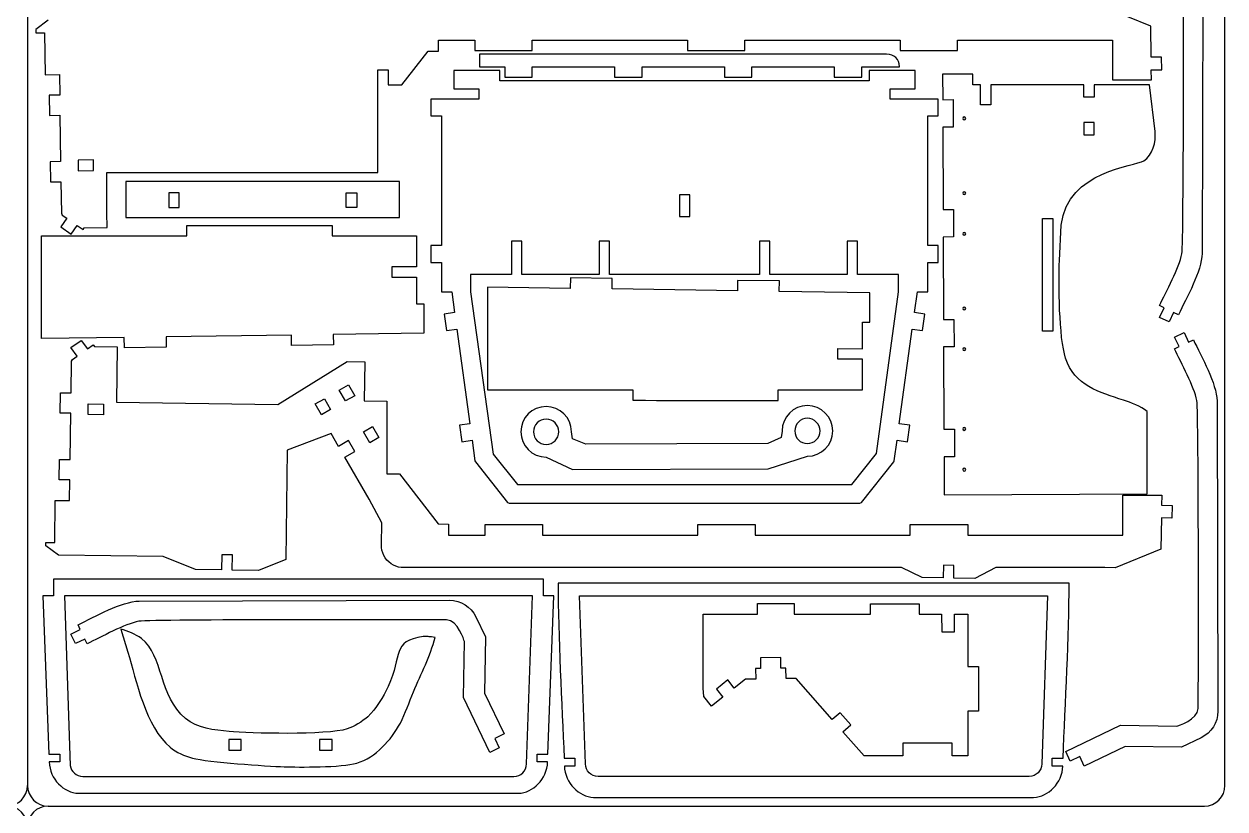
# Model space of a CAD drawing. Extents: x 460 to 1040, y 10 to 890.
# Drawn here: x 749.2 to 1040, y 449.3 to 639.4 of the extents above; entities that cross this region are included whole.
import ezdxf

# ---------------------------------------------------------------- set-up
doc = ezdxf.new("R2010")
doc.units = 0
doc.layers.get('0').update_dxf_attribs({"linetype": 'CONTINUOUS'})

msp = doc.modelspace()

# ---------------------------------------------------------------- linework, layer by layer
at = {"color": 5}
for p, q in [((750, 885.0002), (750, 455.0001)), ((1040, 455.0001), (1040, 885.0002)), ((754.9999, 450), (1035, 450))]:
    msp.add_line(p, q, dxfattribs=at)
at = {"color": 3}
for p, q in [((1034.6822, 658.9025), (1034.4638, 583.8189)), ((1022.0077, 638.8536), (1010.9304, 643.323)), ((755.043, 640.2758), (752, 638.0269)), ((752, 638.0269), (752.0119, 637.2147)), ((752.0119, 637.2147), (754.1498, 637.2455)), ((754.1498, 637.2455), (754.2969, 627.0938)), ((1022.1171, 631.3008), (1022.0077, 638.8536)), ((849.524, 635.4651), (858.3625, 635.4652)), ((849.5628, 632.8077), (849.524, 635.4651)), ((858.3625, 635.4652), (858.3629, 632.9343)), ((872.2558, 632.9343), (872.2558, 635.4658)), ((872.2558, 635.4658), (909.8415, 635.4658)), ((909.8415, 635.4658), (909.8415, 632.9275)), ((923.7344, 635.4657), (961.3198, 635.4658)), ((923.7344, 632.9275), (923.7344, 635.4657)), ((961.3198, 635.4658), (961.3199, 632.9276)), ((975.2127, 635.4657), (1012.7983, 635.4658)), ((975.2128, 632.9274), (975.2127, 635.4657)), ((1012.7983, 635.4658), (1012.7984, 625.8556)), ((840.671, 624.6353), (847.013, 632.764)), ((847.013, 632.764), (849.5628, 632.8077)), ((858.3629, 632.9343), (872.2558, 632.9343)), ((955.5703, 632.0643), (859.4376, 632.0643)), ((859.4376, 632.0643), (859.4376, 629.0276)), ((909.8415, 632.9275), (923.7344, 632.9275)), ((958.0587, 632.0471), (955.5703, 632.0643)), ((961.3199, 632.9276), (975.2128, 632.9274)), ((1024.6623, 631.3374), (1022.1171, 631.3008)), ((1024.7064, 628.2919), (1024.6623, 631.3374)), ((834.8172, 603.3884), (834.8167, 628.2905)), ((834.8167, 628.2905), (837.3622, 628.2904)), ((837.3622, 628.2904), (837.3623, 624.6355)), ((859.4376, 629.0276), (865.5815, 629.0276)), ((865.5815, 629.0276), (865.5815, 626.497)), ((872.2316, 626.497), (872.2316, 629.0276)), ((872.2316, 629.0276), (892.1819, 629.0276)), ((892.1819, 629.0276), (892.1819, 626.497)), ((898.8321, 626.497), (898.8321, 629.0276)), ((898.8321, 629.0276), (918.7823, 629.0276)), ((918.7823, 629.0276), (918.7823, 626.497)), ((925.4325, 626.497), (925.4325, 629.0276)), ((925.4325, 629.0276), (945.3828, 629.0276)), ((945.3828, 629.0276), (945.3828, 626.497)), ((952.0329, 626.497), (952.0329, 629.0276)), ((952.0329, 629.0276), (961.2169, 629.0276)), ((1022.1613, 628.2551), (1024.7064, 628.2919)), ((1022.1962, 625.8571), (1022.1613, 628.2551)), ((754.2969, 627.0938), (757.7253, 627.1433)), ((757.7253, 627.1433), (757.7955, 622.1514)), ((864.3975, 628.1402), (853.2642, 628.1402)), ((853.2642, 628.1402), (853.2642, 623.6998)), ((864.3975, 625.61), (864.3975, 628.1402)), ((953.8695, 625.61), (864.3975, 625.61)), ((865.5815, 626.497), (872.2316, 626.497)), ((892.1819, 626.497), (898.8321, 626.497)), ((918.7823, 626.497), (925.4325, 626.497)), ((945.3828, 626.497), (952.0329, 626.497)), ((965.003, 628.1402), (953.8695, 628.1402)), ((953.8695, 628.1402), (953.8695, 625.61)), ((965.003, 623.6998), (965.003, 628.1402)), ((978.9019, 627.1812), (971.614, 627.1812)), ((971.614, 627.1812), (971.6384, 621.0373)), ((978.913, 624.6507), (978.9019, 627.1812)), ((1012.7984, 625.8556), (1022.1962, 625.8571)), ((837.3623, 624.6355), (840.671, 624.6353)), ((853.2642, 623.6998), (859.3369, 623.6998)), ((859.3369, 623.6998), (859.3369, 621.1696)), ((958.9302, 621.1696), (958.9302, 623.6998)), ((958.9302, 623.6998), (965.003, 623.6998)), ((980.7766, 624.6507), (978.913, 624.6507)), ((980.7766, 619.7921), (980.7766, 624.6507)), ((1005.7984, 624.6507), (983.3071, 624.6507)), ((983.3071, 624.6507), (983.3071, 619.7921)), ((1005.7984, 621.6141), (1005.7984, 624.6507)), ((1021.7017, 624.6507), (1008.3275, 624.6507)), ((1008.3275, 624.6507), (1008.3275, 621.6141)), ((1023.089, 613.3264), (1021.7017, 624.6507)), ((757.7955, 622.1514), (755.2497, 622.114)), ((755.2497, 622.114), (755.3216, 617.2211)), ((859.3369, 621.1696), (847.6975, 621.1696)), ((847.6975, 621.1696), (847.6976, 617.1209)), ((970.5696, 621.1696), (958.9302, 621.1696)), ((970.5698, 617.1209), (970.5696, 621.1696)), ((971.6384, 621.0373), (974.1689, 621.0464)), ((974.1689, 621.0464), (974.1933, 614.3965)), ((983.3071, 619.7921), (980.7766, 619.7921)), ((1008.3275, 621.6141), (1005.7984, 621.6141)), ((755.3216, 617.2211), (757.8673, 617.2583)), ((757.8673, 617.2583), (758.031, 606.0579)), ((847.6976, 617.1209), (850.2278, 617.1209)), ((850.2278, 617.1209), (850.2283, 585.6967)), ((968.0403, 585.6967), (968.0394, 617.1209)), ((968.0394, 617.1209), (970.5698, 617.1209)), ((974.1933, 614.3965), (971.6628, 614.3873)), ((971.6628, 614.3873), (971.7362, 594.4371)), ((758.031, 606.0579), (755.4852, 606.022)), ((755.4852, 606.022), (755.5546, 601.1493)), ((769.246, 603.3865), (834.8172, 603.3884)), ((769.2461, 593.6397), (769.246, 603.3865)), ((755.5546, 601.1493), (758.1003, 601.1852)), ((758.1003, 601.1852), (758.2126, 593.5304)), ((840.0875, 601.2126), (773.8548, 601.2126)), ((773.8548, 601.2126), (773.8548, 592.5323)), ((840.0875, 592.5323), (840.0875, 601.2126)), ((758.2126, 593.5304), (758.4284, 593.1175)), ((769.2973, 590.1078), (769.2461, 593.6397)), ((971.7362, 594.4371), (974.2667, 594.4463)), ((974.2667, 594.4463), (974.2911, 587.7963)), ((759.5556, 592.3373), (758.0945, 590.2585)), ((758.4284, 593.1175), (759.5556, 592.3373)), ((760.5973, 588.5124), (762.0591, 590.5956)), ((762.0591, 590.5956), (763.4664, 589.6137)), ((773.8548, 592.5323), (840.0875, 592.5323)), ((788.6225, 588.0478), (788.6222, 590.5816)), ((823.6876, 590.5872), (823.7869, 590.5874)), ((823.7869, 590.5874), (823.7872, 588.0568)), ((999.8943, 582.1242), (1000.3401, 590.6627)), ((753.3573, 563.1859), (753.3547, 588.0477)), ((758.0945, 590.2585), (760.5973, 588.5124)), ((763.4664, 589.6137), (763.7582, 590.0296)), ((763.7582, 590.0296), (769.2973, 590.1078)), ((844.1856, 588.0586), (844.1865, 580.5963)), ((974.2911, 587.7963), (971.7606, 587.787)), ((971.7606, 587.787), (971.834, 567.8368)), ((847.6979, 585.6967), (847.6975, 581.6489)), ((850.2283, 585.6967), (847.6979, 585.6967)), ((869.7325, 586.7659), (867.2022, 586.7659)), ((867.2022, 586.7659), (867.2022, 578.7352)), ((869.7325, 578.7352), (869.7325, 586.7659)), ((890.9872, 586.7659), (888.4568, 586.7659)), ((888.4568, 586.7659), (888.4569, 578.7352)), ((890.9872, 578.7352), (890.9872, 586.7659)), ((929.7766, 586.7659), (927.2463, 586.7659)), ((927.2463, 586.7659), (927.2463, 578.7352)), ((929.7766, 578.7352), (929.7766, 586.7659)), ((951.0248, 586.7659), (948.4944, 586.7659)), ((948.4944, 586.7659), (948.4944, 578.7352)), ((951.0248, 578.7352), (951.0248, 586.7659)), ((970.5705, 585.6967), (968.0403, 585.6967)), ((970.5697, 581.6489), (970.5705, 585.6967)), ((844.1865, 580.5963), (838.2226, 580.5958)), ((838.2226, 580.5958), (838.2227, 578.0733)), ((847.6975, 581.6489), (850.2278, 581.6489)), ((850.2278, 581.6489), (850.2278, 574.4987)), ((968.0393, 574.4987), (968.0393, 581.6489)), ((968.0393, 581.6489), (970.5697, 581.6489)), ((838.2227, 578.0733), (844.1868, 578.0737)), ((844.1868, 578.0737), (844.1875, 571.6233)), ((867.2022, 578.7352), (857.308, 578.7352)), ((857.308, 578.7352), (857.308, 574.4987)), ((888.4569, 578.7352), (869.7325, 578.7352)), ((927.2463, 578.7352), (890.9872, 578.7352)), ((948.4944, 578.7352), (929.7766, 578.7352)), ((960.9592, 578.7352), (951.0248, 578.7352)), ((960.9592, 574.4987), (960.9592, 578.7352)), ((850.2278, 574.4987), (852.7534, 574.4987)), ((852.7534, 574.4987), (853.4415, 569.4851)), ((857.308, 574.4987), (862.7639, 535.2465)), ((955.5859, 535.3501), (960.9592, 574.4987)), ((964.8257, 569.4851), (965.5137, 574.4987)), ((965.5137, 574.4987), (968.0393, 574.4987)), ((844.1875, 571.6233), (846.0095, 571.6235)), ((846.0095, 571.6235), (846.0103, 564.5312)), ((1025.2751, 570.6295), (1024.127, 571.1824)), ((1024.1691, 568.3332), (1025.2751, 570.6295)), ((853.4415, 569.4851), (850.9347, 569.141)), ((850.9347, 569.141), (851.4852, 565.1301)), ((967.3325, 569.141), (964.8257, 569.4851)), ((966.782, 565.1301), (967.3325, 569.141)), ((971.834, 567.8368), (974.3645, 567.8461)), ((974.3645, 567.8461), (974.3889, 561.196)), ((1026.4653, 567.2273), (1024.1691, 568.3332)), ((1027.5712, 569.5236), (1026.4653, 567.2273)), ((1028.7192, 568.9706), (1027.5712, 569.5236)), ((846.0103, 564.5312), (824.0634, 564.2126)), ((851.4852, 565.1301), (853.992, 565.4742)), ((853.992, 565.4742), (857.1332, 542.588)), ((961.134, 542.588), (964.2752, 565.4742)), ((964.2752, 565.4742), (966.782, 565.1301)), ((1027.7882, 563.5479), (1030.0843, 564.6538)), ((1030.0843, 564.6538), (1031.1902, 562.3577)), ((773.4437, 563.4724), (753.3573, 563.1859)), ((760.5354, 561.0149), (763.0387, 562.7688)), ((763.0387, 562.7688), (764.5004, 560.6767)), ((764.5004, 560.6767), (765.9079, 561.6628)), ((765.9079, 561.6628), (766.2001, 561.2447)), ((773.4805, 560.9422), (773.4437, 563.4724)), ((813.9061, 564.0651), (783.5654, 563.6215)), ((783.5654, 563.6215), (783.6024, 561.0912)), ((813.9428, 561.5349), (813.9061, 564.0651)), ((824.1002, 561.6824), (813.9428, 561.5349)), ((824.0634, 564.2126), (824.1002, 561.6824)), ((1028.8941, 561.2518), (1027.7882, 563.5479)), ((1031.1902, 562.3577), (1032.3383, 562.9106)), ((761.9987, 558.9239), (760.5354, 561.0149)), ((760.8712, 558.1403), (761.9987, 558.9239)), ((766.2001, 561.2447), (771.7404, 561.165)), ((771.7404, 561.165), (771.5474, 547.8261)), ((783.6024, 561.0912), (773.4805, 560.9422)), ((974.3889, 561.196), (971.8585, 561.1868)), ((971.8585, 561.1868), (971.9317, 541.2366)), ((1027.7461, 560.6988), (1028.8941, 561.2518)), ((760.5403, 550.0381), (760.6528, 557.7286)), ((760.6528, 557.7286), (760.8712, 558.1403)), ((810.6485, 547.2593), (827.4438, 557.6161)), ((827.4438, 557.6161), (831.6599, 557.555)), ((831.6599, 557.555), (831.5239, 548.1161)), ((757.925, 545.1797), (757.9947, 550.0741)), ((757.9947, 550.0741), (760.5403, 550.0381)), ((771.5474, 547.8261), (810.6485, 547.2593)), ((831.5239, 548.1161), (837.0254, 548.0342)), ((837.0254, 548.0342), (837.025, 530.457)), ((1038.0828, 548.0623), (1038.3012, 472.9787)), ((760.4707, 545.1437), (757.925, 545.1797)), ((760.3067, 533.8936), (760.4707, 545.1437)), ((1021.148, 525.5793), (1021.1389, 545.5276)), ((857.1332, 542.588), (854.6264, 542.2439)), ((854.6264, 542.2439), (855.1769, 538.233)), ((963.6408, 542.2439), (961.134, 542.588)), ((963.0903, 538.233), (963.6408, 542.2439)), ((971.9317, 541.2366), (974.4622, 541.246)), ((974.4622, 541.246), (974.4867, 534.5958)), ((823.5373, 540.1989), (812.9076, 536.1536)), ((825.3285, 537.101), (823.5373, 540.1989)), ((827.752, 538.5063), (825.3285, 537.101)), ((829.2826, 535.8589), (827.752, 538.5063)), ((855.1769, 538.233), (857.6838, 538.5771)), ((857.6838, 538.5771), (858.3718, 533.5635)), ((959.8953, 533.5635), (960.5835, 538.5771)), ((960.5835, 538.5771), (963.0903, 538.233)), ((812.9076, 536.1536), (812.5252, 509.7012)), ((826.8591, 534.4538), (829.2826, 535.8589)), ((862.7639, 535.2465), (868.6297, 527.887)), ((949.6375, 527.887), (955.5859, 535.3501)), ((757.6892, 529.0163), (757.7611, 533.9309)), ((757.7611, 533.9309), (760.3067, 533.8936)), ((832.7286, 524.302), (826.8591, 534.4538)), ((858.3718, 533.5635), (858.4774, 533.3168)), ((858.4774, 533.3168), (866.2837, 523.5231)), ((951.9835, 523.5231), (959.7897, 533.3168)), ((959.7897, 533.3168), (959.8953, 533.5635)), ((974.4867, 534.5958), (971.9562, 534.5866)), ((971.9562, 534.5866), (971.9896, 525.4025)), ((837.025, 530.457), (840.072, 530.4155)), ((840.072, 530.4155), (849.4698, 518.3183)), ((760.2349, 528.9788), (757.6892, 529.0163)), ((760.1645, 523.9666), (760.2349, 528.9788)), ((868.6297, 527.887), (949.6375, 527.887)), ((756.5885, 513.8196), (756.7361, 524.0164)), ((756.7361, 524.0164), (760.1645, 523.9666)), ((835.7865, 518.586), (832.7286, 524.302)), ((866.2837, 523.5231), (866.6794, 523.3325)), ((951.5877, 523.3325), (951.9835, 523.5231)), ((971.9896, 525.4025), (1021.148, 525.5793)), ((1015.2865, 515.5999), (1015.2867, 525.2526)), ((1015.2867, 525.2526), (1024.6863, 525.2508)), ((1024.6863, 525.2508), (1024.6521, 522.8419)), ((866.6794, 523.3325), (951.5877, 523.3325)), ((1024.6521, 522.8419), (1027.1977, 522.805)), ((1027.1977, 522.805), (1027.1533, 519.746)), ((835.7094, 513.2516), (835.7865, 518.586)), ((849.4698, 518.3183), (851.9741, 518.2753)), ((851.9741, 518.1542), (851.9273, 515.6133)), ((851.9741, 518.2753), (851.9741, 518.1542)), ((860.8217, 515.6043), (860.8219, 518.1469)), ((860.8219, 518.1469), (874.7173, 518.1465)), ((874.7173, 518.1465), (874.7172, 515.6039)), ((912.31, 515.6027), (912.3101, 518.1522)), ((912.3101, 518.1522), (926.2057, 518.1518)), ((926.2057, 518.1518), (926.2056, 515.6024)), ((963.7983, 515.6013), (963.7985, 518.1509)), ((963.7985, 518.1509), (977.6939, 518.1503)), ((977.6939, 518.1503), (977.6938, 515.6009)), ((1024.6077, 519.7828), (1024.4977, 512.1967)), ((1027.1533, 519.746), (1024.6077, 519.7828)), ((851.9273, 515.6133), (860.8217, 515.6043)), ((874.7172, 515.6039), (912.31, 515.6027)), ((926.2056, 515.6024), (963.7983, 515.6013)), ((977.6938, 515.6009), (1015.2865, 515.5999)), ((754.4385, 513.0348), (754.4502, 513.8505)), ((757.482, 510.7759), (754.4385, 513.0348)), ((754.4502, 513.8505), (756.5885, 513.8196)), ((835.7403, 512.5869), (835.7094, 513.2516)), ((835.8517, 511.9309), (835.7403, 512.5869)), ((836.042, 511.2934), (835.8517, 511.9309)), ((1024.4977, 512.1967), (1013.418, 507.7079)), ((782.8195, 510.4086), (757.482, 510.7759)), ((790.6528, 507.2654), (782.8195, 510.4086)), ((797.07, 510.8439), (797.0169, 507.1731)), ((799.6156, 510.8071), (797.07, 510.8439)), ((799.5626, 507.1361), (799.6156, 510.8071)), ((812.5252, 509.7012), (805.9268, 507.0439)), ((836.3083, 510.6837), (836.042, 511.2934)), ((836.6468, 510.111), (836.3083, 510.6837)), ((837.0523, 509.5839), (836.6468, 510.111)), ((837.5188, 509.1099), (837.0523, 509.5839)), ((838.0393, 508.6964), (837.5188, 509.1099)), ((797.0169, 507.1731), (790.6528, 507.2654)), ((805.9268, 507.0439), (799.5626, 507.1361)), ((838.6063, 508.3494), (838.0393, 508.6964)), ((839.2112, 508.0739), (838.6063, 508.3494)), ((839.8451, 507.8742), (839.2112, 508.0739)), ((840.4985, 507.7532), (839.8451, 507.8742)), ((961.6268, 507.7497), (840.4985, 507.7532)), ((966.6837, 505.3253), (961.6268, 507.7497)), ((971.8192, 508.3106), (971.7749, 505.2515)), ((974.3648, 508.2736), (971.8192, 508.3106)), ((974.3201, 505.2149), (974.3648, 508.2736)), ((984.5409, 507.7492), (979.4113, 505.1411)), ((1010.8725, 507.7448), (984.5409, 507.7492)), ((1013.418, 507.7079), (1010.8725, 507.7448)), ((874.9468, 504.9664), (756.2803, 504.9664)), ((756.2803, 504.9664), (756.2937, 500.8906)), ((874.9318, 500.8906), (874.9468, 504.9664)), ((1002.2457, 503.9796), (878.5083, 503.9796)), ((971.7749, 505.2515), (966.6837, 505.3253)), ((979.4113, 505.1411), (974.3201, 505.2149)), ((756.2937, 500.8906), (753.7446, 500.8908)), ((753.7446, 500.8908), (755.185, 462.6082)), ((872.2764, 500.9087), (758.9506, 500.9087)), ((758.9506, 500.9087), (760.3766, 459.83)), ((870.8763, 460.2292), (872.2764, 500.9087)), ((877.4824, 500.8908), (874.9318, 500.8906)), ((876.0417, 462.6082), (877.4824, 500.8908)), ((885.1141, 460.241), (883.7142, 500.9218)), ((883.7142, 500.9218), (997.0399, 500.9218)), ((997.0399, 500.9218), (995.6402, 460.241)), ((1001.4259, 463.185), (1014.6949, 469.5759)), ((1014.6949, 469.5759), (1028.3219, 469.3501)), ((1034.2329, 466.5394), (1029.4454, 464.2335)), ((755.185, 462.6082), (757.8156, 462.6082)), ((757.8156, 462.6082), (757.8148, 460.6914)), ((873.4118, 460.6914), (873.4111, 462.6082)), ((873.4111, 462.6082), (876.0417, 462.6082)), ((1002.5319, 460.8889), (1001.4259, 463.185)), ((1015.8184, 464.4594), (1005.9339, 459.6986)), ((1029.4454, 464.2335), (1015.8184, 464.4594)), ((757.8148, 460.6914), (755.2571, 460.6914)), ((875.9695, 460.6914), (873.4118, 460.6914)), ((879.9481, 461.6201), (882.5792, 461.6201)), ((882.5786, 459.7032), (880.0207, 459.7032)), ((882.5792, 461.6201), (882.5786, 459.7032)), ((998.1757, 459.7032), (998.175, 461.6201)), ((998.175, 461.6201), (1000.8062, 461.6201)), ((1000.7336, 459.7032), (998.1757, 459.7032)), ((1004.828, 461.9948), (1002.5319, 460.8889)), ((1005.9339, 459.6986), (1004.828, 461.9948)), ((763.4087, 457.1709), (867.8179, 457.1709)), ((992.5818, 457.1827), (888.1724, 457.1827)), ((762.3281, 453.0982), (868.8984, 453.0982)), ((887.0918, 452.1098), (993.6624, 452.1098))]:
    msp.add_line(p, q, dxfattribs=at)
at = {"color": 7}
for p, q in [((1008.3272, 615.5409), (1005.7985, 615.5409)), ((1005.7985, 615.5409), (1005.7985, 612.5043)), ((1008.3272, 612.5043), (1008.3272, 615.5409)), ((1005.7985, 612.5043), (1008.3272, 612.5043)), ((765.9651, 606.4431), (762.2496, 606.3896)), ((762.2496, 606.3896), (762.2865, 603.8517)), ((766.0019, 603.9052), (765.9651, 606.4431)), ((762.2865, 603.8517), (766.0019, 603.9052)), ((786.7554, 598.5224), (784.2053, 598.5224)), ((784.2053, 598.5224), (784.2053, 594.9123)), ((786.7554, 594.9123), (786.7554, 598.5224)), ((827.187, 594.9123), (827.187, 598.5224)), ((827.187, 598.5224), (829.7371, 598.5224)), ((829.7371, 598.5224), (829.7371, 594.9123)), ((910.3988, 597.9898), (907.8684, 597.9898)), ((907.8684, 597.9898), (907.8684, 592.7884)), ((910.3988, 592.7884), (910.3988, 597.9898)), ((784.2053, 594.9123), (786.7554, 594.9123)), ((829.7371, 594.9123), (827.187, 594.9123)), ((907.8684, 592.7884), (910.3988, 592.7884)), ((995.8042, 564.988), (995.8041, 592.2824)), ((995.8041, 592.2824), (998.3347, 592.2824)), ((998.3347, 592.2824), (998.3347, 564.988)), ((998.3347, 564.988), (995.8042, 564.988)), ((825.5034, 550.7369), (827.7067, 552.0144)), ((827.0343, 548.0894), (825.5034, 550.7369)), ((827.7067, 552.0144), (829.2374, 549.3667)), ((764.6909, 544.8103), (764.7277, 547.3595)), ((764.7277, 547.3595), (768.4439, 547.3056)), ((768.4439, 547.3056), (768.407, 544.7564)), ((819.6881, 547.3652), (821.8915, 548.6426)), ((821.2189, 544.7176), (819.6881, 547.3652)), ((821.8915, 548.6426), (823.4222, 545.995)), ((829.2374, 549.3667), (827.0343, 548.0894)), ((768.407, 544.7564), (764.6909, 544.8103)), ((823.4222, 545.995), (821.2189, 544.7176)), ((831.3639, 540.6008), (833.5672, 541.8782)), ((833.5672, 541.8782), (835.098, 539.2307)), ((832.8947, 537.9532), (831.3639, 540.6008)), ((835.098, 539.2307), (832.8947, 537.9532)), ((801.7771, 466.1132), (798.727, 466.1132)), ((798.727, 466.1132), (798.727, 463.5631)), ((801.7771, 463.5631), (801.7771, 466.1132)), ((823.7779, 466.1132), (820.7178, 466.1132)), ((820.7178, 466.1132), (820.7178, 463.5631)), ((823.7779, 463.5631), (823.7779, 466.1132)), ((798.727, 463.5631), (801.7771, 463.5631)), ((820.7178, 463.5631), (823.7779, 463.5631))]:
    msp.add_line(p, q, dxfattribs=at)
at = {"color": 2}
for p, q in [((881.4886, 577.8875), (881.4518, 575.3573)), ((891.6105, 577.7385), (881.4886, 577.8875)), ((891.5735, 575.2082), (891.6105, 577.7385)), ((921.9509, 577.2948), (921.9142, 574.7646)), ((932.1083, 577.1473), (921.9509, 577.2948)), ((932.0715, 574.6171), (932.1083, 577.1473)), ((861.3654, 575.6438), (861.3628, 550.782)), ((881.4518, 575.3573), (861.3654, 575.6438)), ((921.9142, 574.7646), (891.5735, 575.2082)), ((954.0184, 574.2985), (932.0715, 574.6171)), ((954.0176, 567.2062), (954.0184, 574.2985)), ((952.1949, 560.756), (952.1956, 567.2064)), ((952.1956, 567.2064), (954.0176, 567.2062)), ((946.2307, 558.2339), (946.2308, 560.7564)), ((946.2308, 560.7564), (952.1949, 560.756)), ((952.1946, 558.2334), (946.2307, 558.2339)), ((952.1937, 550.7711), (952.1946, 558.2334)), ((896.6306, 550.7819), (896.6303, 548.2481)), ((931.795, 548.2423), (931.7953, 550.7729)), ((931.6957, 548.2425), (931.795, 548.2423)), ((881.9687, 538.9061), (881.7206, 540.6507)), ((885.1779, 537.6307), (881.9687, 538.9061)), ((932.5486, 539.2819), (929.3176, 537.7733)), ((932.7535, 540.8005), (932.5486, 539.2819)), ((932.753, 540.8362), (932.7535, 540.8005)), ((929.3176, 537.7733), (885.1779, 537.6307)), ((875.6006, 534.516), (875.6224, 534.5163)), ((875.6224, 534.5163), (875.6206, 534.5145)), ((875.6206, 534.5145), (881.9838, 531.4758)), ((929.3376, 531.6288), (938.8864, 534.7162)), ((881.9838, 531.4758), (929.3376, 531.6288)), ((777.0822, 499.6494), (852.1658, 499.8678)), ((926.7525, 496.4739), (926.7532, 499.0237)), ((926.7532, 499.0237), (935.6948, 499.0211)), ((935.6948, 499.0211), (935.6941, 496.4713)), ((954.1688, 496.466), (954.1713, 499.0158)), ((954.1713, 499.0158), (965.9652, 499.0098)), ((965.9652, 499.0098), (965.9639, 496.4601)), ((858.6051, 495.7996), (860.911, 491.0119)), ((913.6184, 478.5232), (913.6259, 496.4777)), ((913.6259, 496.4777), (926.7525, 496.4739)), ((935.6941, 496.4713), (954.1688, 496.466)), ((965.9639, 496.4601), (971.334, 496.4573)), ((971.334, 496.4573), (971.3928, 492.1699)), ((974.4884, 492.1682), (974.4906, 496.4558)), ((974.4906, 496.4558), (977.7579, 496.4541)), ((977.7579, 496.4541), (977.7563, 483.7931)), ((760.4906, 491.6509), (762.7869, 492.7569)), ((761.5965, 489.3548), (760.4906, 491.6509)), ((762.7869, 492.7569), (762.2339, 493.9049)), ((772.5761, 492.8743), (774.2961, 487.2741)), ((971.3928, 492.1699), (974.4884, 492.1682)), ((763.8928, 490.4608), (761.5965, 489.3548)), ((764.4457, 489.3127), (763.8928, 490.4608)), ((855.5687, 476.2615), (855.7944, 489.8885)), ((860.911, 491.0119), (860.6851, 477.3849)), ((932.4135, 485.9562), (927.5176, 485.8879)), ((927.5176, 485.8879), (927.5522, 483.3305)), ((932.4495, 483.3988), (932.4135, 485.9562)), ((927.5522, 483.3305), (926.328, 483.3159)), ((926.328, 483.3159), (926.3642, 480.7663)), ((933.6727, 483.4183), (932.4495, 483.3988)), ((933.7075, 480.873), (933.6727, 483.4183)), ((977.7563, 483.7931), (980.3061, 483.7911)), ((980.3061, 483.7911), (980.2976, 472.97)), ((919.5807, 480.5385), (916.8369, 478.348)), ((921.1744, 478.5422), (919.5807, 480.5385)), ((923.915, 480.7367), (921.1744, 478.5422)), ((926.3642, 480.7663), (923.915, 480.7367)), ((936.1544, 480.9074), (933.7075, 480.873)), ((944.8922, 470.9367), (936.1544, 480.9074)), ((860.6851, 477.3849), (865.4458, 467.5005)), ((913.778, 476.5523), (913.6184, 478.5232)), ((916.8369, 478.348), (918.4306, 476.3518)), ((861.9596, 462.9925), (855.5687, 476.2615)), ((915.6867, 474.1613), (913.778, 476.5523)), ((918.4306, 476.3518), (915.6867, 474.1613)), ((946.8093, 472.6178), (944.8922, 470.9367)), ((949.4082, 469.6541), (946.8093, 472.6178)), ((977.748, 472.972), (977.7408, 462.1508)), ((980.2976, 472.97), (977.748, 472.972)), ((947.4911, 467.973), (949.4082, 469.6541)), ((865.4458, 467.5005), (863.1497, 466.3945)), ((863.1497, 466.3945), (864.2556, 464.0984)), ((952.5859, 462.1634), (947.4911, 467.973)), ((864.2556, 464.0984), (861.9596, 462.9925)), ((961.9922, 465.218), (961.9907, 462.1583)), ((973.9524, 465.2117), (961.9922, 465.218)), ((973.9508, 462.1521), (973.9524, 465.2117)), ((961.9907, 462.1583), (952.5859, 462.1634)), ((977.7408, 462.1508), (973.9508, 462.1521))]:
    msp.add_line(p, q, dxfattribs=at)
at = {"color": 3}
for points in [[(1029.5738, 583.6959), (1030.0313, 587.9898), (1029.9928, 649.8244), (1029.8859, 658.2438)], [(961.2169, 629.0276), (961.0944, 630.8962), (959.9213, 632.0294), (958.0587, 632.0471)], [(1020.3091, 606.2168), (1022.5263, 607.6655), (1023.3316, 610.8348), (1023.089, 613.3264)], [(1000.3401, 590.6627), (1001.9604, 604.0067), (1018.2569, 604.8759), (1020.3091, 606.2168)], [(788.6222, 590.5816), (822.4116, 590.5889), (798.8554, 590.5868), (823.6876, 590.5872)], [(753.3547, 588.0477), (763.3764, 588.0473), (785.0132, 588.0496), (788.6225, 588.0478)], [(823.7872, 588.0568), (838.8437, 588.057), (823.5918, 588.0571), (844.1856, 588.0586)], [(1001.3907, 558.4463), (999.7823, 563.4534), (999.6914, 576.6259), (999.8943, 582.1242)], [(1024.127, 571.1824), (1025.7711, 574.5959), (1028.9231, 580.3693), (1029.5738, 583.6959)], [(1034.4638, 583.8189), (1034.3539, 579.4944), (1030.7249, 573.1458), (1028.7192, 568.9706)], [(1032.3383, 562.9106), (1034.3442, 558.7351), (1037.973, 552.3873), (1038.0828, 548.0623)], [(1015.4044, 548.306), (1009.7182, 550.0657), (1003.4819, 551.9362), (1001.3907, 558.4463)], [(1033.193, 548.1853), (1032.5411, 551.5142), (1029.3912, 557.2832), (1027.7461, 560.6988)], [(1021.1389, 545.5276), (1019.6424, 546.8216), (1017.2646, 547.6747), (1015.4044, 548.306)], [(1033.505, 473.6374), (1033.6122, 482.0547), (1033.6503, 543.8907), (1033.193, 548.1853)], [(878.5083, 503.9796), (878.4804, 491.324), (879.4542, 474.6699), (879.9481, 461.6201)], [(1000.8062, 461.6201), (1001.2998, 474.6548), (1002.2773, 491.3446), (1002.2457, 503.9796)], [(1028.3219, 469.3501), (1028.5593, 469.4036), (1033.4711, 470.9694), (1033.505, 473.6374)], [(1038.3012, 472.9787), (1038.2285, 470.1471), (1036.7514, 467.8322), (1034.2329, 466.5394)], [(755.2571, 460.6914), (755.4142, 456.5107), (758.8006, 453.2404), (762.3281, 453.0982)], [(760.3766, 459.83), (760.5488, 458.3459), (761.8195, 457.223), (763.4087, 457.1709)], [(867.8179, 457.1709), (869.5495, 457.1993), (870.7577, 458.4297), (870.8763, 460.2292)], [(868.8984, 453.0982), (872.4389, 453.241), (875.8113, 456.4835), (875.9695, 460.6914)], [(880.0207, 459.7032), (880.1777, 455.545), (883.5138, 452.2743), (887.0918, 452.1098)], [(888.1724, 457.1827), (886.4216, 457.2401), (885.203, 458.4633), (885.1141, 460.241)], [(995.6402, 460.241), (995.5511, 458.4633), (994.3327, 457.2401), (992.5818, 457.1827)], [(993.6624, 452.1098), (997.2644, 452.2753), (1000.5766, 455.5671), (1000.7336, 459.7032)]]:
    msp.add_open_spline(points, degree=3, dxfattribs=at)
at = {"color": 1}
for points in [[(976.8604, 616.853), (976.6642, 616.853), (976.5051, 616.6939), (976.5051, 616.4977)], [(977.2157, 616.4977), (977.2157, 616.6939), (977.0566, 616.853), (976.8604, 616.853)], [(976.5051, 616.4977), (976.5051, 616.3015), (976.6642, 616.1424), (976.8604, 616.1424)], [(976.8604, 616.1424), (977.0566, 616.1424), (977.2157, 616.3015), (977.2157, 616.4977)], [(976.8604, 598.7669), (976.6642, 598.7669), (976.5051, 598.6078), (976.5051, 598.4116)], [(976.5051, 598.4116), (976.5051, 598.2154), (976.6642, 598.0563), (976.8604, 598.0563)], [(977.2157, 598.4116), (977.2157, 598.6078), (977.0566, 598.7669), (976.8604, 598.7669)], [(976.8604, 598.0563), (977.0566, 598.0563), (977.2157, 598.2154), (977.2157, 598.4116)], [(976.8604, 588.9076), (976.6642, 588.9076), (976.5051, 588.7485), (976.5051, 588.5523)], [(976.5051, 588.5523), (976.5051, 588.3561), (976.6642, 588.197), (976.8604, 588.197)], [(977.2157, 588.5523), (977.2157, 588.7485), (977.0566, 588.9076), (976.8604, 588.9076)], [(976.8604, 588.197), (977.0566, 588.197), (977.2157, 588.3561), (977.2157, 588.5523)], [(976.8604, 570.8423), (976.6642, 570.8423), (976.5051, 570.6832), (976.5051, 570.487)], [(976.5051, 570.487), (976.5051, 570.2908), (976.6642, 570.1317), (976.8604, 570.1317)], [(977.2157, 570.487), (977.2157, 570.6832), (977.0566, 570.8423), (976.8604, 570.8423)], [(976.8604, 570.1317), (977.0566, 570.1317), (977.2157, 570.2908), (977.2157, 570.487)], [(976.8604, 560.983), (976.6642, 560.983), (976.5051, 560.8239), (976.5051, 560.6277)], [(976.5051, 560.6277), (976.5051, 560.4315), (976.6642, 560.2724), (976.8604, 560.2724)], [(977.2157, 560.6277), (977.2157, 560.8239), (977.0566, 560.983), (976.8604, 560.983)], [(976.8604, 560.2724), (977.0566, 560.2724), (977.2157, 560.4315), (977.2157, 560.6277)], [(976.8604, 541.6839), (976.6642, 541.6839), (976.5051, 541.5248), (976.5051, 541.3286)], [(976.5051, 541.3286), (976.5051, 541.1324), (976.6642, 540.9733), (976.8604, 540.9733)], [(977.2157, 541.3286), (977.2157, 541.5248), (977.0566, 541.6839), (976.8604, 541.6839)], [(976.8604, 540.9733), (977.0566, 540.9733), (977.2157, 541.1324), (977.2157, 541.3286)], [(976.8604, 531.8246), (976.6642, 531.8246), (976.5051, 531.6655), (976.5051, 531.4693)], [(976.5051, 531.4693), (976.5051, 531.2731), (976.6642, 531.114), (976.8604, 531.114)], [(977.2157, 531.4693), (977.2157, 531.6655), (977.0566, 531.8246), (976.8604, 531.8246)], [(976.8604, 531.114), (977.0566, 531.114), (977.2157, 531.2731), (977.2157, 531.4693)]]:
    msp.add_open_spline(points, degree=3, dxfattribs=at)
at = {"color": 2}
for points in [[(861.3628, 550.782), (871.3845, 550.7824), (893.0213, 550.7801), (896.6306, 550.7819)], [(931.7953, 550.7729), (946.8518, 550.7727), (931.5999, 550.7726), (952.1937, 550.7711)], [(896.6303, 548.2481), (930.4197, 548.2408), (906.8635, 548.2429), (931.6957, 548.2425)], [(938.8732, 546.9564), (935.4932, 546.9564), (932.753, 544.2162), (932.753, 540.8362)], [(944.9934, 540.8362), (944.9934, 544.2162), (942.2532, 546.9564), (938.8732, 546.9564)], [(875.6006, 546.7564), (872.2206, 546.7564), (869.4804, 544.0162), (869.4804, 540.6362)], [(881.7206, 540.6507), (881.7128, 544.024), (878.9758, 546.7564), (875.6006, 546.7564)], [(869.4804, 540.6362), (869.4804, 537.2562), (872.2206, 534.516), (875.6006, 534.516)], [(938.8864, 534.7162), (942.2603, 534.7234), (944.9934, 537.4606), (944.9934, 540.8362)], [(762.2339, 493.9049), (766.4091, 495.9106), (772.7577, 499.5395), (777.0822, 499.6494)], [(852.1658, 499.8678), (854.9975, 499.7951), (857.3122, 498.3181), (858.6051, 495.7996)], [(776.9592, 494.7595), (773.6326, 494.1087), (767.8592, 490.9567), (764.4457, 489.3127)], [(851.5071, 495.0715), (843.0877, 495.1785), (781.2531, 495.217), (776.9592, 494.7595)], [(855.7944, 489.8885), (855.741, 490.1258), (854.1751, 495.0376), (851.5071, 495.0715)], [(777.6162, 490.5542), (776.0796, 491.7335), (774.4059, 492.3542), (772.5761, 492.8743)], [(788.2466, 471.2434), (781.7842, 476.5734), (782.99, 486.43), (777.6162, 490.5542)], [(845.8387, 491.0443), (838.0812, 489.9787), (840.8766, 486.5764), (837.3184, 478.9737)], [(843.4486, 477.6637), (845.3767, 482.1771), (847.5193, 486.2513), (848.7188, 490.8342)], [(848.7188, 490.8342), (847.1526, 491.0458), (847.4121, 491.0329), (845.8387, 491.0443)], [(774.2961, 487.2741), (776.3006, 480.4762), (778.6994, 469.1118), (784.5465, 464.2531)], [(837.3184, 478.9737), (836.1331, 476.4412), (834.4805, 473.5373), (832.3982, 471.6334)], [(840.2985, 470.1233), (841.5393, 472.4311), (842.3955, 475.1986), (843.4486, 477.6637)], [(798.877, 468.0633), (795.199, 468.4134), (791.1875, 468.8179), (788.2466, 471.2434)], [(832.3982, 471.6334), (831.1951, 470.5333), (828.9694, 469.1836), (827.418, 468.6933)], [(827.418, 468.6933), (822.4753, 467.1313), (803.6331, 467.6106), (798.877, 468.0633)], [(829.7481, 460.4229), (834.3574, 461.8126), (838.0806, 465.9983), (840.2985, 470.1233)], [(784.5465, 464.2531), (786.0799, 462.9789), (788.0213, 462.1073), (789.9466, 461.623)], [(789.9466, 461.623), (793.7848, 460.6576), (807.8729, 459.6826), (812.1775, 459.5329)], [(812.1775, 459.5329), (815.5832, 459.4144), (826.1281, 459.3315), (829.7481, 460.4229)]]:
    msp.add_open_spline(points, degree=3, dxfattribs=at)
at = {"color": 7}
for points in [[(938.8732, 543.8963), (937.1832, 543.8963), (935.8131, 542.5262), (935.8131, 540.8362)], [(941.9333, 540.8362), (941.9333, 542.5262), (940.5632, 543.8963), (938.8732, 543.8963)], [(875.6006, 543.6963), (873.9106, 543.6963), (872.5405, 542.3262), (872.5405, 540.6362)], [(878.6607, 540.6362), (878.6607, 542.3262), (877.2906, 543.6963), (875.6006, 543.6963)], [(872.5405, 540.6362), (872.5405, 538.9462), (873.9106, 537.5761), (875.6006, 537.5761)], [(875.6006, 537.5761), (877.2906, 537.5761), (878.6607, 538.9462), (878.6607, 540.6362)], [(935.8131, 540.8362), (935.8131, 539.1462), (937.1832, 537.7761), (938.8732, 537.7761)], [(938.8732, 537.7761), (940.5632, 537.7761), (941.9333, 539.1462), (941.9333, 540.8362)]]:
    msp.add_open_spline(points, degree=3, dxfattribs=at)
at = {"color": 5}
for points in [[(745, 450), (747.7499, 450), (750, 452.25), (750, 455.0001)], [(750, 455.0001), (750, 452.25), (752.25, 450), (754.9999, 450)], [(1035, 450), (1037.7499, 450), (1040, 452.25), (1040, 455.0001)], [(750, 444.9999), (750, 447.75), (747.7499, 450), (745, 450)], [(755, 450), (752.2501, 450), (750, 447.75), (750, 444.9999)]]:
    msp.add_open_spline(points, degree=3, dxfattribs=at)

doc.saveas('drawing.dxf')
